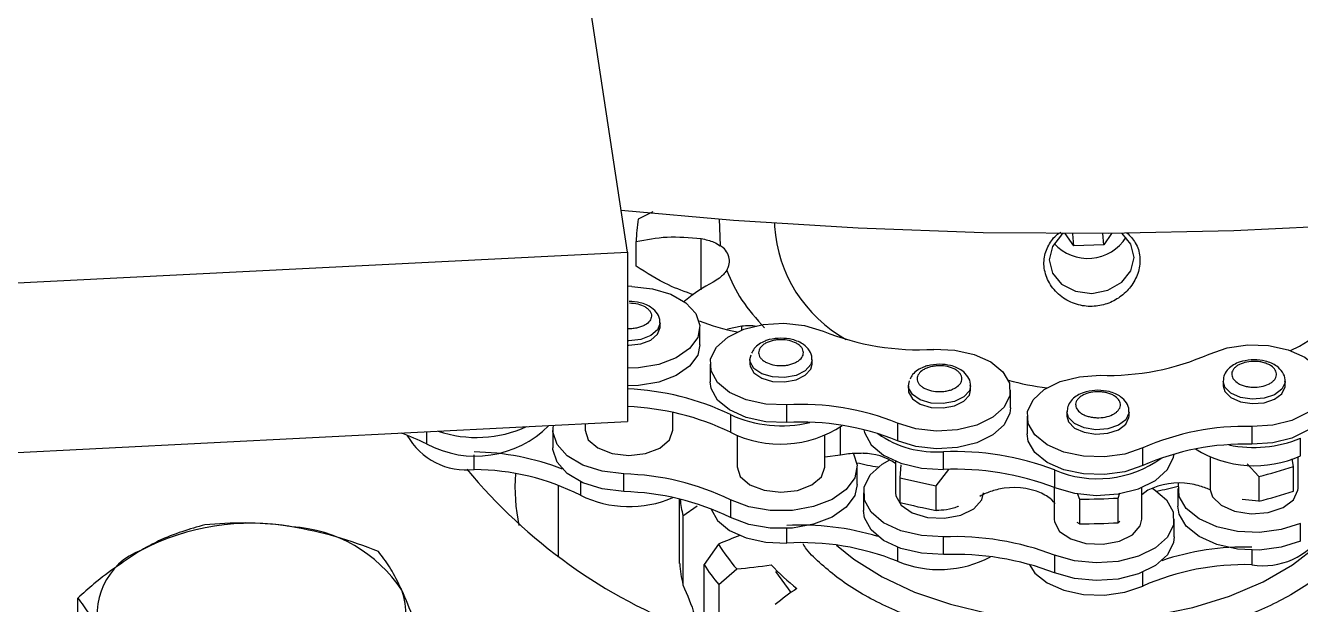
# Model space of a CAD drawing. Header units: millimetres. Extents: x 334 to 3694, y 0 to 2376.
# Drawn here: x 2565.99 to 2610.2, y 1145.21 to 1165.3 of the extents above; entities that cross this region are included whole.
import ezdxf

# ---------------------------------------------------------------- set-up
doc = ezdxf.new("R2010")
doc.units = ezdxf.units.MM
doc.header["$LTSCALE"] = 3
doc.layers.add('1_외형선', color=7, linetype='Continuous', lineweight=25)

msp = doc.modelspace()

# ---------------------------------------------------------------- linework, layer by layer
at = {"layer": '1_외형선'}
for p, q in [((2586.867, 1157.438), (2581.638, 1191.943)), ((2587.749, 1158.831), (2587.24, 1158.578)), ((2590.045, 1158.591), (2590.075, 1157.658)), ((2591.964, 1158.431), (2591.964, 1158.326)), ((2602.343, 1157.658), (2602.041, 1158.077)), ((2602.343, 1157.658), (2602.307, 1158.076)), ((2603.381, 1157.688), (2603.348, 1158.079)), ((2603.653, 1158.081), (2603.381, 1157.688)), ((2587.165, 1156.948), (2587.165, 1157.804)), ((2589.426, 1156.125), (2589.426, 1157.905)), ((2603.381, 1157.688), (2602.343, 1157.658)), ((2556.981, 1155.929), (2586.867, 1157.438)), ((2586.867, 1157.438), (2586.867, 1151.559)), ((2587.016, 1156.248), (2586.867, 1156.252)), ((2587.996, 1154.829), (2587.996, 1154.981)), ((2590.329, 1154.78), (2590.83, 1154.878)), ((2590.83, 1154.737), (2590.83, 1154.878)), ((2589.379, 1154.216), (2589.379, 1154.829)), ((2589.729, 1153.553), (2589.729, 1152.94)), ((2591.112, 1153.708), (2591.153, 1153.875)), ((2591.112, 1153.705), (2591.112, 1153.553)), ((2593.266, 1153.553), (2593.266, 1153.705)), ((2596.609, 1152.804), (2596.65, 1152.971)), ((2596.609, 1152.801), (2596.609, 1152.649)), ((2598.763, 1152.649), (2598.763, 1152.801)), ((2607.575, 1152.755), (2607.519, 1152.957)), ((2607.519, 1152.955), (2607.519, 1152.803)), ((2609.673, 1152.803), (2609.673, 1152.955)), ((2600.146, 1152.037), (2600.146, 1152.649)), ((2588.443, 1151.262), (2588.443, 1151.875)), ((2590.436, 1151.801), (2590.436, 1151.188)), ((2592.387, 1151.525), (2592.387, 1152.137)), ((2602.162, 1151.698), (2602.105, 1151.9)), ((2602.105, 1151.897), (2602.105, 1151.745)), ((2604.259, 1151.745), (2604.259, 1151.897)), ((2564.154, 1150.412), (2586.867, 1151.559)), ((2585.395, 1151.485), (2585.395, 1151.262)), ((2594.247, 1150.389), (2594.247, 1151.373)), ((2596.226, 1151.506), (2596.226, 1150.894)), ((2600.722, 1151.745), (2600.722, 1151.133)), ((2608.518, 1151.383), (2608.518, 1150.771)), ((2579.896, 1151.207), (2579.896, 1150.786)), ((2584.279, 1151.262), (2584.279, 1150.65)), ((2590.665, 1151.083), (2590.665, 1149.986)), ((2593.713, 1149.986), (2593.713, 1151.083)), ((2610.204, 1150.37), (2610.204, 1150.982)), ((2597.822, 1149.902), (2597.822, 1150.515)), ((2604.737, 1150.032), (2604.737, 1150.645)), ((2581.552, 1149.894), (2581.552, 1150.403)), ((2594.247, 1150.389), (2593.713, 1150.327)), ((2596.162, 1150.18), (2596.162, 1149.082)), ((2596.344, 1150.055), (2596.315, 1149.613)), ((2607.066, 1150.336), (2607.066, 1149.193)), ((2608.35, 1150.09), (2608.76, 1149.651)), ((2609.959, 1150), (2609.913, 1150.264)), ((2610.12, 1149.236), (2610.12, 1150.334)), ((2586.739, 1149.129), (2586.739, 1149.742)), ((2594.829, 1149.374), (2594.829, 1149.986)), ((2596.315, 1149.613), (2596.315, 1148.757)), ((2597.566, 1149.333), (2598.01, 1149.892)), ((2601.677, 1149.881), (2601.677, 1149.268)), ((2608.76, 1149.651), (2608.76, 1148.794)), ((2609.959, 1149.144), (2609.959, 1150)), ((2584.464, 1149.354), (2584.464, 1146.858)), ((2585.233, 1149.477), (2585.233, 1149.003)), ((2597.566, 1148.477), (2597.566, 1149.333)), ((2601.658, 1149.276), (2601.658, 1148.179)), ((2604.706, 1148.179), (2604.706, 1149.276)), ((2604.909, 1149.176), (2604.706, 1149.02)), ((2605.956, 1149.236), (2605.956, 1148.624)), ((2588.675, 1146.639), (2588.675, 1148.869)), ((2590.436, 1148.846), (2590.436, 1148.234)), ((2595.046, 1149.082), (2595.046, 1148.47)), ((2602.463, 1149.073), (2602.544, 1148.868)), ((2602.544, 1148.868), (2602.544, 1148.012)), ((2603.886, 1148.906), (2603.936, 1149.084)), ((2603.886, 1148.05), (2603.886, 1148.906)), ((2608.76, 1148.794), (2608.181, 1148.853)), ((2588.789, 1148.293), (2589.285, 1148.634)), ((2588.789, 1148.293), (2588.789, 1145.892)), ((2592.387, 1147.346), (2592.387, 1147.854)), ((2602.544, 1148.012), (2602.454, 1148.064)), ((2603.936, 1148.094), (2603.886, 1148.05)), ((2605.822, 1147.566), (2605.822, 1148.179)), ((2610.204, 1147.415), (2610.204, 1148.028)), ((2597.822, 1146.948), (2597.822, 1147.56)), ((2590.019, 1147.31), (2589.521, 1146.596)), ((2596.226, 1147.2), (2596.226, 1146.714)), ((2601.677, 1146.926), (2601.677, 1146.314)), ((2608.518, 1147.1), (2608.518, 1146.592)), ((2589.521, 1144.195), (2589.521, 1146.596)), ((2590.029, 1145.905), (2590.654, 1146.447)), ((2592.546, 1145.628), (2592.013, 1146.364)), ((2604.737, 1145.853), (2604.737, 1146.335)), ((2590.029, 1145.905), (2590.029, 1143.504)), ((2567.803, 1142.45), (2567.803, 1145.437))]:
    msp.add_line(p, q, dxfattribs=at)
at = {"layer": '1_외형선', "flags": 128}
for points in [[(2659.665, 1169.919), (2656.241, 1168.371), (2652.691, 1166.92), (2649.025, 1165.569), (2645.249, 1164.322), (2641.374, 1163.182), (2637.407, 1162.152), (2633.36, 1161.233), (2629.24, 1160.429), (2625.057, 1159.74), (2620.822, 1159.168), (2616.543, 1158.716), (2612.232, 1158.383), (2607.898, 1158.171), (2603.552, 1158.08), (2599.203, 1158.11), (2594.861, 1158.262), (2590.537, 1158.534), (2586.648, 1158.885)], [(2601.976, 1158.077), (2601.922, 1158.033), (2601.603, 1157.634), (2601.491, 1157.169), (2601.603, 1156.712), (2601.922, 1156.33), (2602.4, 1156.082), (2602.964, 1156.007), (2603.528, 1156.114), (2604.006, 1156.389), (2604.325, 1156.789), (2604.437, 1157.253), (2604.437, 1157.253)], [(2604.437, 1157.253), (2604.325, 1157.711), (2604.017, 1158.084)], [(2587.016, 1156.248), (2587.73, 1156.169), (2588.374, 1155.974), (2588.89, 1155.678), (2589.234, 1155.309), (2589.376, 1154.897), (2589.303, 1154.479), (2589.022, 1154.092), (2588.557, 1153.769), (2587.949, 1153.539), (2587.251, 1153.422), (2586.867, 1153.409)], [(2587.996, 1154.979), (2587.996, 1154.978), (2587.912, 1154.74), (2587.677, 1154.539), (2587.327, 1154.405), (2586.914, 1154.359), (2586.867, 1154.36)], [(2592.387, 1152.137), (2591.661, 1152.166), (2590.982, 1152.315), (2590.408, 1152.573), (2589.99, 1152.917), (2589.764, 1153.316), (2589.75, 1153.736), (2589.949, 1154.139), (2590.344, 1154.492), (2590.9, 1154.762), (2591.569, 1154.927), (2592.292, 1154.972), (2593.006, 1154.892), (2593.649, 1154.696)], [(2586.867, 1154.208), (2586.914, 1154.207), (2587.327, 1154.253), (2587.677, 1154.387), (2587.912, 1154.588), (2587.996, 1154.826), (2587.996, 1154.829)], [(2589.379, 1154.216), (2589.303, 1153.867), (2589.022, 1153.48), (2588.557, 1153.157), (2587.949, 1152.927), (2587.251, 1152.809), (2586.867, 1152.797)], [(2597.488, 1154.065), (2598.214, 1154.036), (2598.893, 1153.886), (2599.467, 1153.628), (2599.885, 1153.285), (2600.111, 1152.886), (2600.125, 1152.466), (2599.926, 1152.062), (2599.531, 1151.71), (2598.975, 1151.44), (2598.306, 1151.275), (2597.583, 1151.23), (2596.869, 1151.31), (2596.226, 1151.506)], [(2607.041, 1153.903), (2607.666, 1154.118), (2608.373, 1154.217), (2609.099, 1154.193), (2609.781, 1154.047), (2610.359, 1153.793), (2610.784, 1153.452), (2611.017, 1153.054), (2611.038, 1152.634), (2610.846, 1152.23), (2610.458, 1151.875), (2609.906, 1151.601), (2609.24, 1151.432), (2608.518, 1151.383)], [(2593.266, 1153.704), (2593.225, 1153.534), (2593.033, 1153.318), (2592.713, 1153.161), (2592.313, 1153.087), (2591.894, 1153.107), (2591.52, 1153.217), (2591.248, 1153.402), (2591.119, 1153.633), (2591.112, 1153.708)], [(2591.112, 1153.553), (2591.119, 1153.481), (2591.248, 1153.25), (2591.52, 1153.065), (2591.894, 1152.955), (2592.313, 1152.935), (2592.713, 1153.01), (2593.033, 1153.167), (2593.225, 1153.382), (2593.266, 1153.553)], [(2604.737, 1150.645), (2604.111, 1150.43), (2603.405, 1150.331), (2602.679, 1150.355), (2601.997, 1150.501), (2601.418, 1150.755), (2600.994, 1151.096), (2600.761, 1151.494), (2600.739, 1151.914), (2600.931, 1152.319), (2601.32, 1152.673), (2601.871, 1152.947), (2602.537, 1153.116), (2603.26, 1153.165)], [(2592.387, 1151.525), (2591.661, 1151.553), (2590.982, 1151.703), (2590.408, 1151.961), (2589.99, 1152.304), (2589.764, 1152.703), (2589.729, 1152.94)], [(2598.763, 1152.8), (2598.721, 1152.631), (2598.53, 1152.415), (2598.209, 1152.258), (2597.809, 1152.183), (2597.391, 1152.203), (2597.017, 1152.314), (2596.745, 1152.499), (2596.616, 1152.729), (2596.609, 1152.804)], [(2607.519, 1152.803), (2607.575, 1152.604), (2607.785, 1152.393), (2608.118, 1152.245), (2608.524, 1152.182), (2608.941, 1152.214), (2609.305, 1152.335), (2609.561, 1152.527), (2609.67, 1152.762), (2609.673, 1152.803)], [(2609.673, 1152.949), (2609.67, 1152.913), (2609.561, 1152.679), (2609.305, 1152.487), (2608.941, 1152.366), (2608.524, 1152.334), (2608.118, 1152.397), (2607.785, 1152.545), (2607.575, 1152.755)], [(2596.609, 1152.649), (2596.616, 1152.578), (2596.745, 1152.347), (2597.017, 1152.162), (2597.391, 1152.051), (2597.809, 1152.031), (2598.209, 1152.106), (2598.53, 1152.263), (2598.721, 1152.479), (2598.763, 1152.649)], [(2600.146, 1152.037), (2600.125, 1151.854), (2599.926, 1151.45), (2599.531, 1151.098), (2598.975, 1150.827), (2598.306, 1150.662), (2597.583, 1150.618), (2596.869, 1150.697), (2596.226, 1150.894)], [(2604.259, 1151.891), (2604.257, 1151.856), (2604.148, 1151.622), (2603.891, 1151.429), (2603.527, 1151.308), (2603.111, 1151.277), (2602.705, 1151.34), (2602.372, 1151.488), (2602.162, 1151.698)], [(2611.056, 1152.19), (2611.038, 1152.022), (2610.846, 1151.617), (2610.458, 1151.262), (2609.906, 1150.989), (2609.24, 1150.82), (2608.518, 1150.771)], [(2586.739, 1149.742), (2585.988, 1149.836), (2585.316, 1150.051), (2584.779, 1150.369), (2584.424, 1150.763), (2584.281, 1151.199), (2584.295, 1151.429)], [(2602.105, 1151.745), (2602.162, 1151.546), (2602.372, 1151.336), (2602.705, 1151.188), (2603.111, 1151.125), (2603.527, 1151.156), (2603.891, 1151.278), (2604.148, 1151.47), (2604.257, 1151.704), (2604.259, 1151.745)], [(2585.395, 1151.262), (2585.508, 1150.929), (2585.837, 1150.643), (2586.33, 1150.451), (2586.912, 1150.382), (2587.496, 1150.448), (2587.992, 1150.637), (2588.324, 1150.922), (2588.443, 1151.258), (2588.443, 1151.262)], [(2595.058, 1151.277), (2595.08, 1151.18), (2595.312, 1150.757), (2595.746, 1150.39), (2596.344, 1150.112), (2597.056, 1149.944), (2597.822, 1149.902)], [(2604.737, 1150.032), (2604.111, 1149.818), (2603.405, 1149.719), (2602.679, 1149.743), (2601.997, 1149.889), (2601.418, 1150.143), (2600.994, 1150.484), (2600.761, 1150.882), (2600.722, 1151.133)], [(2586.739, 1149.129), (2585.988, 1149.224), (2585.316, 1149.439), (2584.779, 1149.757), (2584.424, 1150.151), (2584.281, 1150.587), (2584.279, 1150.65)], [(2594.707, 1150.444), (2594.827, 1150.049), (2594.746, 1149.608), (2594.449, 1149.198), (2593.96, 1148.856), (2593.321, 1148.609), (2592.586, 1148.479), (2591.817, 1148.477), (2591.079, 1148.603), (2590.436, 1148.846)], [(2597.822, 1147.56), (2597.056, 1147.602), (2596.344, 1147.77), (2595.746, 1148.049), (2595.312, 1148.415), (2595.08, 1148.838), (2595.068, 1149.282), (2595.279, 1149.709), (2595.694, 1150.083), (2595.958, 1150.235)], [(2601.677, 1149.268), (2602.366, 1149.071), (2603.124, 1148.997), (2603.887, 1149.052), (2604.59, 1149.231), (2605.174, 1149.52), (2605.589, 1149.894), (2605.799, 1150.321), (2605.818, 1150.433)], [(2590.665, 1149.986), (2590.779, 1149.653), (2591.107, 1149.367), (2591.6, 1149.175), (2592.182, 1149.106), (2592.766, 1149.172), (2593.262, 1149.361), (2593.595, 1149.646), (2593.713, 1149.982), (2593.713, 1149.986)], [(2594.829, 1149.374), (2594.746, 1148.995), (2594.449, 1148.586), (2593.96, 1148.243), (2593.321, 1147.997), (2592.586, 1147.867), (2591.817, 1147.865), (2591.079, 1147.991), (2590.436, 1148.234)], [(2605.059, 1149.251), (2605.122, 1149.213), (2605.556, 1148.846), (2605.788, 1148.423), (2605.799, 1147.979), (2605.589, 1147.552), (2605.174, 1147.179), (2604.59, 1146.89), (2603.887, 1146.71), (2603.124, 1146.655), (2602.366, 1146.729), (2601.677, 1146.926)], [(2610.204, 1148.028), (2609.533, 1147.811), (2608.782, 1147.716), (2608.015, 1147.749), (2607.298, 1147.909), (2606.691, 1148.181), (2606.245, 1148.543), (2605.998, 1148.963), (2605.972, 1149.407), (2605.977, 1149.429)], [(2607.074, 1149.19), (2607.152, 1148.954), (2607.449, 1148.657), (2607.92, 1148.447), (2608.494, 1148.358), (2609.084, 1148.403), (2609.599, 1148.574), (2609.962, 1148.846), (2610.116, 1149.178), (2610.12, 1149.236)], [(2596.162, 1149.082), (2596.172, 1148.981), (2596.354, 1148.655), (2596.739, 1148.393), (2597.268, 1148.236), (2597.861, 1148.208), (2598.427, 1148.314), (2598.88, 1148.536), (2599.151, 1148.841), (2599.21, 1149.082)], [(2589.761, 1148.535), (2589.764, 1148.524), (2589.99, 1148.125), (2590.408, 1147.782), (2590.982, 1147.524), (2591.661, 1147.374), (2592.387, 1147.346)], [(2597.822, 1146.948), (2597.056, 1146.99), (2596.344, 1147.157), (2595.746, 1147.436), (2595.312, 1147.803), (2595.08, 1148.226), (2595.046, 1148.47)], [(2610.204, 1147.415), (2609.533, 1147.199), (2608.782, 1147.104), (2608.015, 1147.137), (2607.298, 1147.297), (2606.691, 1147.569), (2606.245, 1147.93), (2605.998, 1148.351), (2605.956, 1148.624)], [(2594.109, 1147.274), (2594.715, 1146.783), (2595.695, 1146.17), (2596.819, 1145.645), (2598.063, 1145.221), (2599.401, 1144.905), (2600.805, 1144.706), (2602.243, 1144.626), (2603.687, 1144.669), (2605.104, 1144.832), (2606.465, 1145.112), (2607.741, 1145.504), (2608.904, 1146), (2609.931, 1146.587), (2610.798, 1147.255), (2611.348, 1147.817)], [(2601.658, 1148.179), (2601.668, 1148.078), (2601.85, 1147.751), (2602.235, 1147.489), (2602.765, 1147.333), (2603.357, 1147.305), (2603.923, 1147.41), (2604.376, 1147.632), (2604.648, 1147.938), (2604.706, 1148.179)], [(2605.822, 1147.566), (2605.799, 1147.367), (2605.589, 1146.94), (2605.174, 1146.566), (2604.59, 1146.277), (2603.887, 1146.098), (2603.124, 1146.043), (2602.366, 1146.117), (2601.677, 1146.314)], [(2600.796, 1146.608), (2600.994, 1146.305), (2601.418, 1145.964), (2601.997, 1145.71), (2602.679, 1145.564), (2603.405, 1145.54), (2604.111, 1145.639), (2604.737, 1145.853)]]:
    msp.add_lwpolyline(points, dxfattribs=at)
at = {"layer": '1_외형선'}
for centre, radius, start, end in [((2592.316, 1157.698), 5.152, 170.1669, 178.8223), ((2596.809, 1158.654), 4.856, 183.8779, 240.8957), ((2607.588, 1158.933), 5.411, 294.8045, 353.5542), ((2589.787, 1157.119), 0.612, 328.1661, 61.9075), ((2602.83, 1158.785), 1.569, 221.8694, 327.8683), ((2592.407, 1163.067), 8.576, 249.1004, 258.3012), ((2596.981, 1162.972), 8.922, 248.0681, 273.2586), ((2603.531, 1161.825), 8.665, 268.206, 293.8985), ((2586.532, 1143.738), 8.958, 64.1615, 87.8573), ((2602.578, 1162.217), 9.557, 254.7941, 262.9898), ((2586.532, 1143.126), 8.958, 64.1615, 87.8573), ((2592.201, 1155.606), 4.195, 245.1289, 283.6063), ((2592.894, 1143.23), 8.922, 68.0681, 93.2586), ((2581.591, 1153.955), 3.594, 241.8499, 315.1728), ((2581.639, 1155.19), 4.182, 251.3474, 294.4353), ((2592.172, 1154.655), 3.877, 243.4009, 303.553), ((2592.894, 1142.618), 8.922, 68.0681, 93.2586), ((2608.247, 1142.723), 8.665, 88.206, 113.8985), ((2576.604, 1144.308), 7.266, 63.0636, 70.6139), ((2581.287, 1152.252), 2.373, 209.41, 276.4057), ((2597.558, 1153.992), 3.487, 234.8382, 274.3358), ((2608.586, 1154.938), 4.275, 258.2795, 292.2431), ((2581.427, 1141.745), 8.762, 68.6759, 89.1808), ((2595.022, 1148.431), 2.026, 55.7886, 89.6787), ((2598.2, 1140.775), 9.747, 69.1006, 92.2261), ((2608.247, 1142.11), 8.665, 88.206, 113.8985), ((2608.608, 1153.94), 3.911, 238.416, 294.0954), ((2596.906, 1158.745), 8.861, 256.3655, 261.2665), ((2603.166, 1153.367), 3.791, 246.8865, 305.9522), ((2595.733, 1161.842), 18.731, 219.5804, 249.3071), ((2581.507, 1141.658), 8.236, 63.096, 89.6842), ((2589.529, 1149.282), 6.564, 175.8685, 191.6866), ((2586.519, 1140.747), 8.997, 64.1862, 88.594), ((2601.984, 1172.017), 23.11, 255.7979, 258.979), ((2598.2, 1140.162), 9.747, 69.1006, 92.2261), ((2603.399, 1170.253), 21.289, 284.5873, 287.9474), ((2586.519, 1140.135), 8.997, 64.1862, 88.594), ((2600.266, 1146.827), 2.443, 66.7983, 102.5364), ((2605.976, 1147.087), 2.345, 80.309, 117.0539), ((2603.635, 1157.523), 8.523, 280.7074, 285.8296), ((2603.399, 1169.397), 21.289, 284.5873, 287.9474), ((2586.925, 1152.437), 3.828, 243.7681, 293.3137), ((2593.39, 1149.373), 4.727, 186.1742, 193.2144), ((2601.984, 1171.16), 23.11, 255.7979, 258.979), ((2602.465, 1175.298), 26.429, 270.1717, 273.0805), ((2573.817, 1139.741), 8.289, 80.2289, 117.3572), ((2574.929, 1142.99), 4.93, 33.4389, 86.5665), ((2592.862, 1138.648), 9.322, 73.2426, 92.9218), ((2602.465, 1174.441), 26.429, 270.1717, 273.0805), ((2596.734, 1131.633), 17.054, 110.5105, 113.1858), ((2592.894, 1138.438), 8.922, 68.0681, 93.2586), ((2598.2, 1137.821), 9.747, 69.1006, 92.2261), ((2608.917, 1149.017), 2.458, 260.6705, 328.029), ((2570.849, 1144.883), 2.374, 110.7421, 199.461), ((2595.608, 1150.755), 6.565, 211.6479, 221.0056), ((2598.2, 1137.208), 9.747, 69.1006, 92.2261), ((2608.275, 1138.23), 8.977, 88.4467, 108.7354), ((2593.374, 1146.969), 4.71, 184.013, 193.2223), ((2595.293, 1150.308), 6.862, 212.7443, 219.9092), ((2588.414, 1169.91), 23.57, 275.4533, 278.3764), ((2597.584, 1151.908), 7.821, 222.8268, 231.7064), ((2597.675, 1150.204), 3.778, 247.4476, 298.1166), ((2608.247, 1137.931), 8.665, 88.206, 113.8985), ((2576.804, 1144.915), 2.374, 290.7421, 19.461), ((2598.911, 1136.672), 10.995, 124.1644, 129.0248)]:
    msp.add_arc(centre, radius, start, end, dxfattribs=at)
for points, knots in [([(2587.165, 1157.804), (2587.517, 1157.873), (2588.236, 1158.014), (2589.024, 1157.942), (2589.426, 1157.905)], [0, 0, 0, 0, 0.489843, 1, 1, 1, 1]), ([(2604.186, 1158.107), (2604.293, 1157.998), (2604.524, 1157.759), (2604.664, 1157.284), (2604.616, 1156.766), (2604.384, 1156.288), (2604.02, 1155.907), (2603.564, 1155.647), (2603.042, 1155.529), (2602.483, 1155.581), (2601.952, 1155.825), (2601.539, 1156.236), (2601.31, 1156.743), (2601.29, 1157.268), (2601.477, 1157.725), (2601.696, 1158.017), (2601.869, 1158.115), (2601.89, 1158.127)], [0, 0, 0, 0, 0.065882, 0.143219, 0.218826, 0.29038, 0.35677, 0.419314, 0.481494, 0.547532, 0.619466, 0.695579, 0.772997, 0.84945, 0.922591, 0.990698, 1, 1, 1, 1]), ([(2589.426, 1157.905), (2589.579, 1157.873), (2589.826, 1157.82), (2590.007, 1157.703), (2590.075, 1157.658)], [0, 0, 0, 0, 0.620973, 1, 1, 1, 1]), ([(2589.166, 1155.954), (2588.869, 1156.059), (2588.17, 1156.305), (2587.531, 1156.713), (2587.165, 1156.948)], [0, 0, 0, 0, 0.4263311, 1, 1, 1, 1]), ([(2590.307, 1156.796), (2590.233, 1156.707), (2590.113, 1156.563), (2589.909, 1156.441), (2589.832, 1156.394)], [0, 0, 0, 0, 0.6210877, 1, 1, 1, 1]), ([(2589.832, 1156.394), (2589.504, 1156.209), (2589.156, 1156.013), (2588.837, 1155.727), (2588.818, 1155.71)], [0, 0, 0, 0, 0.940844, 1, 1, 1, 1]), ([(2586.935, 1155.674), (2587.032, 1155.667), (2587.227, 1155.652), (2587.437, 1155.568), (2587.568, 1155.478), (2587.643, 1155.397), (2587.688, 1155.308), (2587.705, 1155.191), (2587.653, 1155.048), (2587.512, 1154.926), (2587.356, 1154.851), (2587.215, 1154.807), (2587.063, 1154.783), (2586.943, 1154.771), (2586.879, 1154.78), (2586.867, 1154.782)], [0, 0, 0, 0, 0.117929, 0.235857, 0.299956, 0.364185, 0.428283, 0.492512, 0.610441, 0.72837, 0.792468, 0.856697, 0.920796, 0.985025, 1, 1, 1, 1]), ([(2587.986, 1154.978), (2587.989, 1154.998), (2588.006, 1155.108), (2587.911, 1155.309), (2587.736, 1155.493), (2587.522, 1155.614), (2587.263, 1155.706), (2587.05, 1155.72), (2586.919, 1155.729)], [0, 0, 0, 0, 0.044422, 0.247513, 0.46007, 0.604806, 0.756603, 1, 1, 1, 1]), ([(2590.83, 1154.878), (2591.002, 1154.891), (2591.176, 1154.904), (2591.333, 1154.869), (2591.334, 1154.869)], [0, 0, 0, 0, 0.992573, 1, 1, 1, 1]), ([(2592.189, 1154.453), (2592.051, 1154.444), (2591.858, 1154.43), (2591.607, 1154.346), (2591.423, 1154.249), (2591.253, 1154.109), (2591.194, 1153.985), (2591.166, 1153.929)], [0, 0, 0, 0, 0.311487, 0.432776, 0.630327, 0.832114, 1, 1, 1, 1]), ([(2593.257, 1153.704), (2593.26, 1153.723), (2593.276, 1153.833), (2593.182, 1154.033), (2593.006, 1154.217), (2592.792, 1154.338), (2592.533, 1154.43), (2592.32, 1154.444), (2592.189, 1154.453)], [0, 0, 0, 0, 0.043029, 0.246417, 0.459283, 0.60423, 0.756248, 1, 1, 1, 1]), ([(2591.442, 1154.072), (2591.479, 1154.125), (2591.536, 1154.206), (2591.678, 1154.292), (2591.808, 1154.344), (2591.955, 1154.381), (2592.155, 1154.404), (2592.407, 1154.391), (2592.633, 1154.326), (2592.782, 1154.245), (2592.873, 1154.169), (2592.936, 1154.085), (2592.977, 1153.969), (2592.955, 1153.824), (2592.84, 1153.693), (2592.701, 1153.608), (2592.57, 1153.555), (2592.423, 1153.518), (2592.223, 1153.495), (2591.971, 1153.508), (2591.745, 1153.574), (2591.597, 1153.654), (2591.506, 1153.73), (2591.443, 1153.814), (2591.399, 1153.93), (2591.425, 1154.017), (2591.442, 1154.072)], [0, 0, 0, 0, 0.0598607, 0.0923973, 0.125, 0.1575366, 0.1901393, 0.25, 0.3098607, 0.3423973, 0.375, 0.4075366, 0.4401393, 0.5, 0.5598607, 0.5923973, 0.625, 0.6575366, 0.6901393, 0.75, 0.8098607, 0.8423973, 0.875, 0.9075366, 0.9401393, 1, 1, 1, 1]), ([(2597.686, 1153.55), (2597.547, 1153.54), (2597.355, 1153.526), (2597.104, 1153.442), (2596.919, 1153.346), (2596.75, 1153.205), (2596.69, 1153.081), (2596.663, 1153.025)], [0, 0, 0, 0, 0.311487, 0.432776, 0.630327, 0.832114, 1, 1, 1, 1]), ([(2598.753, 1152.801), (2598.756, 1152.82), (2598.772, 1152.929), (2598.678, 1153.13), (2598.503, 1153.314), (2598.289, 1153.434), (2598.03, 1153.526), (2597.817, 1153.541), (2597.686, 1153.55)], [0, 0, 0, 0, 0.043029, 0.246417, 0.459283, 0.60423, 0.756248, 1, 1, 1, 1]), ([(2608.596, 1153.703), (2608.457, 1153.694), (2608.264, 1153.68), (2608.014, 1153.596), (2607.827, 1153.5), (2607.654, 1153.345), (2607.536, 1153.158), (2607.531, 1153.019), (2607.528, 1152.959)], [0, 0, 0, 0, 0.2583708, 0.3589778, 0.5228415, 0.6902188, 0.8664579, 1, 1, 1, 1]), ([(2607.86, 1153.056), (2607.838, 1153.111), (2607.805, 1153.197), (2607.839, 1153.314), (2607.894, 1153.4), (2607.979, 1153.478), (2608.12, 1153.563), (2608.341, 1153.635), (2608.591, 1153.655), (2608.793, 1153.637), (2608.942, 1153.604), (2609.078, 1153.556), (2609.224, 1153.474), (2609.349, 1153.347), (2609.384, 1153.202), (2609.353, 1153.086), (2609.297, 1153), (2609.212, 1152.921), (2609.071, 1152.837), (2608.851, 1152.764), (2608.6, 1152.745), (2608.398, 1152.762), (2608.249, 1152.795), (2608.114, 1152.844), (2607.964, 1152.925), (2607.901, 1153.004), (2607.86, 1153.056)], [0, 0, 0, 0, 0.059861, 0.092397, 0.125, 0.157537, 0.190139, 0.25, 0.309861, 0.342397, 0.375, 0.407537, 0.440139, 0.5, 0.559861, 0.592397, 0.625, 0.657537, 0.690139, 0.75, 0.809861, 0.842397, 0.875, 0.907537, 0.940139, 1, 1, 1, 1]), ([(2609.662, 1152.946), (2609.666, 1152.968), (2609.683, 1153.08), (2609.588, 1153.283), (2609.413, 1153.467), (2609.199, 1153.588), (2608.94, 1153.68), (2608.727, 1153.694), (2608.596, 1153.703)], [0, 0, 0, 0, 0.049221, 0.251293, 0.462782, 0.606791, 0.757825, 1, 1, 1, 1]), ([(2596.938, 1153.169), (2596.975, 1153.221), (2597.032, 1153.303), (2597.175, 1153.388), (2597.305, 1153.44), (2597.452, 1153.477), (2597.651, 1153.5), (2597.904, 1153.488), (2598.129, 1153.422), (2598.278, 1153.341), (2598.369, 1153.266), (2598.433, 1153.181), (2598.473, 1153.066), (2598.451, 1152.92), (2598.337, 1152.79), (2598.197, 1152.704), (2598.066, 1152.651), (2597.92, 1152.615), (2597.72, 1152.591), (2597.468, 1152.604), (2597.242, 1152.67), (2597.093, 1152.751), (2597.002, 1152.826), (2596.939, 1152.911), (2596.896, 1153.027), (2596.922, 1153.113), (2596.938, 1153.169)], [0, 0, 0, 0, 0.059861, 0.092397, 0.125, 0.157537, 0.190139, 0.25, 0.309861, 0.342397, 0.375, 0.407537, 0.440139, 0.5, 0.559861, 0.592397, 0.625, 0.657537, 0.690139, 0.75, 0.809861, 0.842397, 0.875, 0.907537, 0.940139, 1, 1, 1, 1]), ([(2603.182, 1152.646), (2603.043, 1152.636), (2602.851, 1152.623), (2602.6, 1152.538), (2602.414, 1152.443), (2602.241, 1152.288), (2602.122, 1152.101), (2602.117, 1151.962), (2602.115, 1151.901)], [0, 0, 0, 0, 0.258371, 0.358978, 0.522841, 0.690219, 0.866458, 1, 1, 1, 1]), ([(2602.446, 1151.998), (2602.425, 1152.054), (2602.392, 1152.139), (2602.425, 1152.256), (2602.481, 1152.342), (2602.565, 1152.42), (2602.707, 1152.505), (2602.927, 1152.577), (2603.178, 1152.597), (2603.379, 1152.579), (2603.529, 1152.547), (2603.664, 1152.498), (2603.811, 1152.417), (2603.936, 1152.289), (2603.97, 1152.145), (2603.939, 1152.028), (2603.883, 1151.942), (2603.799, 1151.864), (2603.657, 1151.779), (2603.437, 1151.707), (2603.186, 1151.687), (2602.985, 1151.705), (2602.835, 1151.737), (2602.701, 1151.786), (2602.551, 1151.867), (2602.487, 1151.947), (2602.446, 1151.998)], [0, 0, 0, 0, 0.059861, 0.092397, 0.125, 0.157537, 0.190139, 0.25, 0.309861, 0.342397, 0.375, 0.407537, 0.440139, 0.5, 0.559861, 0.592397, 0.625, 0.657537, 0.690139, 0.75, 0.809861, 0.842397, 0.875, 0.907537, 0.940139, 1, 1, 1, 1]), ([(2604.249, 1151.888), (2604.252, 1151.91), (2604.269, 1152.023), (2604.175, 1152.226), (2603.999, 1152.41), (2603.785, 1152.53), (2603.526, 1152.623), (2603.313, 1152.637), (2603.182, 1152.646)], [0, 0, 0, 0, 0.049221, 0.251293, 0.462782, 0.606791, 0.757825, 1, 1, 1, 1]), ([(2595.034, 1150.458), (2594.863, 1150.456), (2594.589, 1150.453), (2594.341, 1150.407), (2594.247, 1150.389)], [0, 0, 0, 0, 0.621088, 1, 1, 1, 1]), ([(2599.736, 1149.211), (2599.582, 1149.169), (2599.333, 1149.102), (2599.152, 1149.003), (2599.084, 1148.966)], [0, 0, 0, 0, 0.621088, 1, 1, 1, 1]), ([(2607.066, 1149.193), (2606.937, 1149.246), (2606.729, 1149.333), (2606.469, 1149.381), (2606.371, 1149.399)], [0, 0, 0, 0, 0.6209726, 1, 1, 1, 1]), ([(2601.698, 1148.722), (2601.626, 1148.801), (2601.508, 1148.927), (2601.305, 1149.032), (2601.228, 1149.072)], [0, 0, 0, 0, 0.620973, 1, 1, 1, 1]), ([(2598.339, 1148.621), (2598.332, 1148.618), (2598.059, 1148.49), (2597.809, 1148.483), (2597.566, 1148.477)], [0, 0, 0, 0, 0.027061, 1, 1, 1, 1]), ([(2572.213, 1147.982), (2571.681, 1147.83), (2570.955, 1147.622), (2570.208, 1147.213), (2570.008, 1147.104)], [0, 0, 0, 0, 0.731366, 1, 1, 1, 1]), ([(2575.224, 1147.91), (2575.153, 1147.921), (2574.612, 1148.001), (2573.593, 1148.073), (2572.675, 1148.013), (2572.213, 1147.982)], [0, 0, 0, 0, 0.07009, 0.530784, 1, 1, 1, 1]), ([(2578.235, 1147.051), (2577.746, 1147.236), (2576.759, 1147.611), (2575.739, 1147.81), (2575.224, 1147.91)], [0, 0, 0, 0, 0.495458, 1, 1, 1, 1]), ([(2612.428, 1147.981), (2612.215, 1147.644), (2611.752, 1146.914), (2610.558, 1145.928), (2609.266, 1145.199), (2608.098, 1144.723), (2606.891, 1144.329), (2605.321, 1143.98), (2603.385, 1143.778), (2601.417, 1143.783), (2599.418, 1144.008), (2597.458, 1144.474), (2595.669, 1145.174), (2594.403, 1145.923), (2593.592, 1146.6), (2593.153, 1147.004), (2592.993, 1147.257), (2592.954, 1147.318)], [0, 0, 0, 0, 0.074057, 0.160189, 0.246322, 0.288541, 0.330773, 0.411749, 0.488149, 0.564549, 0.645525, 0.729868, 0.816, 0.902133, 0.944352, 0.986584, 1, 1, 1, 1]), ([(2570.008, 1147.104), (2569.454, 1146.739), (2568.707, 1146.249), (2567.989, 1145.603), (2567.803, 1145.437)], [0, 0, 0, 0, 0.7424487, 1, 1, 1, 1]), ([(2579.042, 1145.706), (2579.023, 1145.747), (2578.878, 1146.055), (2578.605, 1146.558), (2578.36, 1146.885), (2578.235, 1147.051)], [0, 0, 0, 0, 0.07009, 0.5307844, 1, 1, 1, 1]), ([(2579.849, 1143.574), (2579.718, 1143.966), (2579.454, 1144.758), (2579.18, 1145.388), (2579.042, 1145.706)], [0, 0, 0, 0, 0.495458, 1, 1, 1, 1]), ([(2588.789, 1145.892), (2588.937, 1145.548), (2589.237, 1144.85), (2589.425, 1143.779), (2589.408, 1142.709), (2589.196, 1141.734), (2588.915, 1141.155), (2588.789, 1140.895)], [0, 0, 0, 0, 0.204331, 0.414604, 0.618928, 0.829167, 1, 1, 1, 1]), ([(2567.803, 1145.437), (2567.935, 1145.265), (2568.199, 1144.917), (2568.472, 1144.369), (2568.61, 1144.092)], [0, 0, 0, 0, 0.495458, 1, 1, 1, 1])]:
    msp.add_open_spline(points, degree=3, knots=knots, dxfattribs=at)
msp.add_open_spline([(2590.307, 1156.796), (2590.461, 1156.45), (2590.77, 1155.759), (2591.334, 1155.124), (2591.617, 1154.807)], degree=3, dxfattribs=at)

doc.saveas('drawing.dxf')
